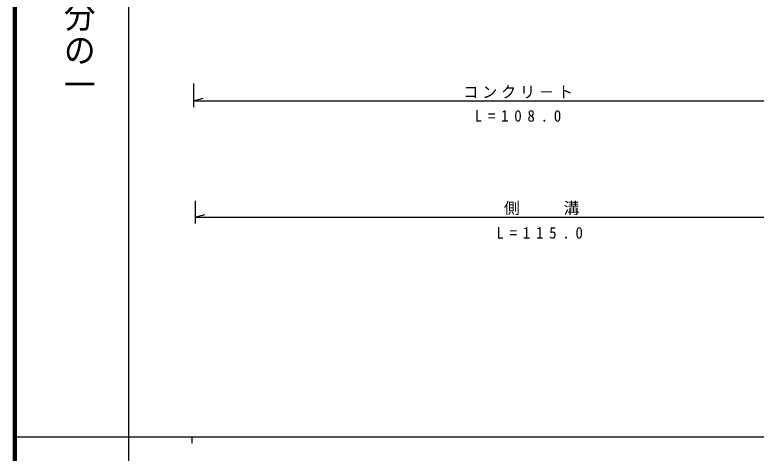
# Model space of a CAD drawing. Units: millimetres, scale not verified. Extents: x 40000 to 680000, y 20000 to 380000.
# Drawn here: x 40000 to 157276, y 202409 to 271774 of the extents above; entities that cross this region are included whole.
import ezdxf
from ezdxf.enums import TextEntityAlignment as Align

# ---------------------------------------------------------------- set-up
doc = ezdxf.new("R2010")
doc.units = ezdxf.units.MM
doc.header["$LTSCALE"] = 1000
for name, color, linetype, lineweight in [('M-BGD', 7, 'Continuous', 25), ('M-TTL', 2, 'Continuous', 140), ('M-TTL-BAND', 7, 'Continuous', 25)]:
    doc.layers.add(name, color=color, linetype=linetype, lineweight=lineweight)
doc.layers.add('M-STR-HTXT', color=7, linetype='Continuous')
doc.styles.add('@ＭＳ ゴシック', font='')
doc.styles.add('ＭＳ ゴシック', font='')
doc.styles.get('@ＭＳ ゴシック').set_extended_font_data('@MS Gothic')
doc.styles.get('ＭＳ ゴシック').set_extended_font_data('MS Gothic')

# ---------------------------------------------------------------- blocks, each defined once
blk = doc.blocks.new('MARK28C15L6')
at = {"color": 7, "linetype": 'Continuous', "lineweight": 25}
blk.add_line((0, 0), (0.014, -0.05), dxfattribs=at)

msp = doc.modelspace()

# ---------------------------------------------------------------- linework, layer by layer
at = {"layer": 'M-BGD'}
for p, q in [((68279, 260913), (68279, 257140)), ((68279, 258140), (171100, 258140)), ((68545, 242340), (68545, 238777)), ((68545, 239777), (177688, 239777))]:
    msp.add_line(p, q, dxfattribs=at)
at = {"layer": 'M-TTL'}
msp.add_line((40000, 380000), (40000, 20000), dxfattribs=at)
at = {"layer": 'M-TTL-BAND'}
for p, q in [((58000, 370000), (58000, 20000)), ((40000, 205000), (579000, 205000)), ((68000, 205000), (68000, 204000))]:
    msp.add_line(p, q, dxfattribs=at)

# ---------------------------------------------------------------- block references
at = {"layer": 'M-BGD', "xscale": 30000, "yscale": 30000, "rotation": 90}
for p in [(68279, 258140), (68545, 239777)]:
    msp.add_blockref('MARK28C15L6', p, dxfattribs=at)

# ---------------------------------------------------------------- texts
at = {"layer": 'M-STR-HTXT', "char_height": 1833, "attachment_point": 7, "style": 'ＭＳ ゴシック'}
for s, insert in [('\\T1.26;\\W0.95;コンクリ－ト', (110940, 258540)), ('\\T1.76;\\W0.95;L=108.0', (112752, 254836)), ('\\T1.26;側\u3000\u3000溝', (117367, 240077)), ('\\T1.76;\\W0.95;L=115.0', (116179, 236342))]:
    msp.add_mtext(s, dxfattribs=dict(at, insert=insert))
at = {"layer": 'M-TTL-BAND', "style": '@ＭＳ ゴシック', "width": 1.1}
msp.add_text('縮尺千分の一', height=3666, rotation=270, dxfattribs=at).set_placement((47277, 291030), align=Align.BOTTOM_LEFT)

doc.saveas('drawing.dxf')
